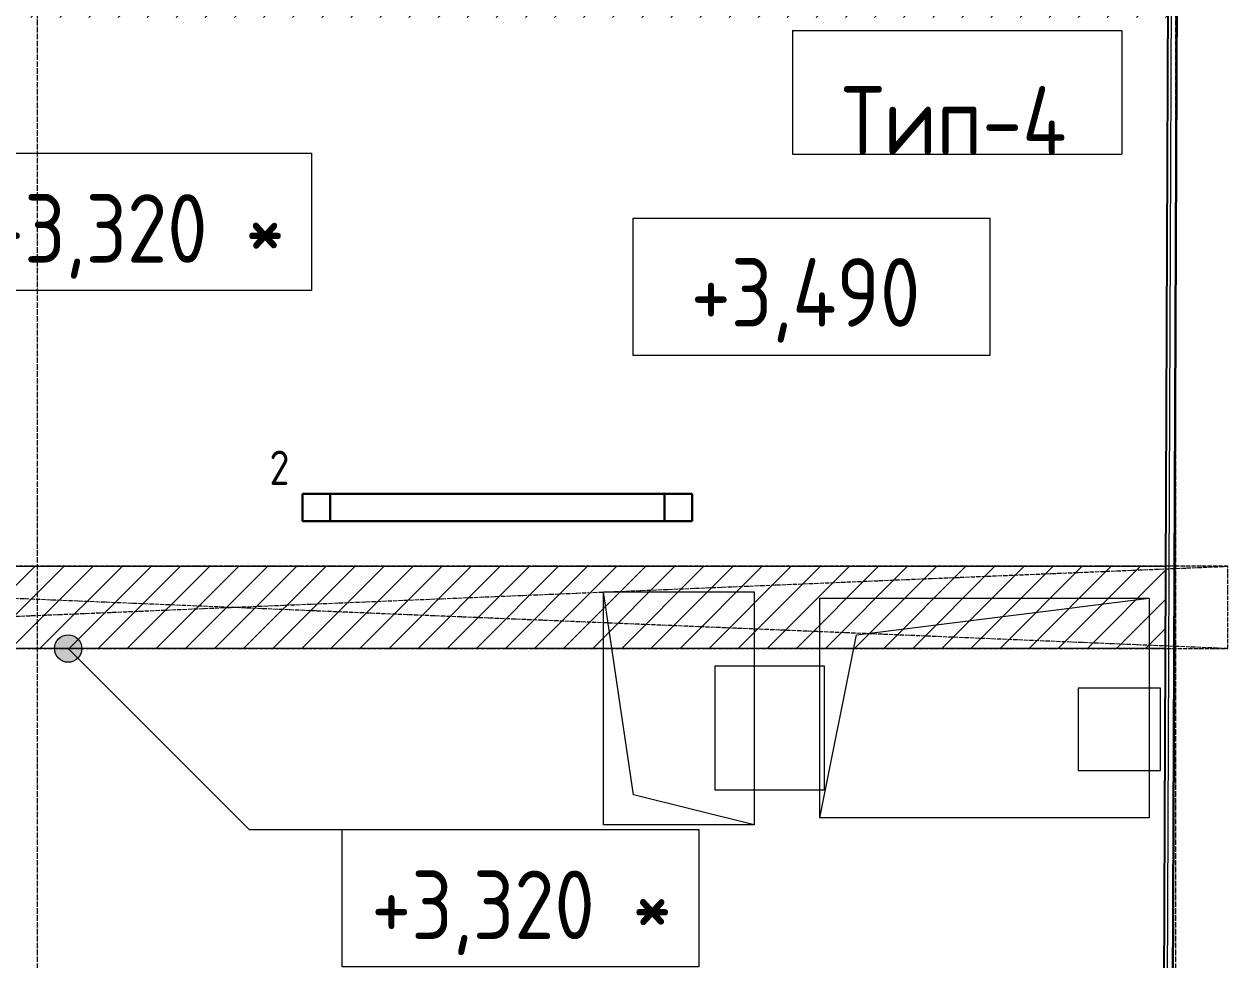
# Model space of a CAD drawing. Header units: millimetres. Extents: x -13069 to 207500, y -71366 to 56785.
# Drawn here: x 2951 to 7339, y 2616 to 6027 of the extents above; entities that cross this region are included whole.
import ezdxf

# ---------------------------------------------------------------- set-up
doc = ezdxf.new("R2010")
doc.units = ezdxf.units.MM
doc.linetypes.add('ADSK_Линия сетки', pattern=[25, 20, -2.5, 0, -2.5])
doc.linetypes.add('ADSK_Штрихпунктирная 2 точки_ш15 п1_5 п1_5 п1_5', pattern=[19.5, 15, -1.5, 0, -1.5, 0, -1.5])
for name, color, linetype, lineweight in [('Аннотация', 7, 'Continuous', 18), ('Марки', 7, 'Continuous', 20), ('Обобщенные модели', 7, 'Continuous', 18), ('Оси', 7, 'Continuous', 9), ('Отметки', 7, 'Continuous', 9), ('Потолки', 7, 'Continuous', 9), ('Потолки штриховка', 7, 'Continuous', 9), ('Стены несущие', 7, 'Continuous', 30), ('Стены отделка', 7, 'Continuous', 30), ('Стены штриховка', 7, 'Continuous', 9)]:
    doc.layers.add(name, color=color, linetype=linetype, lineweight=lineweight)
doc.layers.add('Линии', color=7, linetype='Continuous', lineweight=9, true_color=0x00a600)
doc.styles.add('GOST Common_1', font='GOST_Common.ttf', dxfattribs={"width": 0.9, "height": 250})
doc.styles.add('GOST Common_4', font='GOST_Common.ttf', dxfattribs={"width": 0.9, "height": 125})
doc.styles.add('GOST Common_B', font='', dxfattribs={"width": 0.9, "height": 250})
doc.styles.get('GOST Common_B').set_extended_font_data('GOST Common', bold=True)

# ---------------------------------------------------------------- blocks, each defined once
blk = doc.blocks.new('GM_Отверстие прямоугольное _в плите_ - Отверстие-7236357-План потолков 1-го этажа')
at = {"layer": 'Обобщенные модели'}
for p, q in [((-425, -275), (-425, 275)), ((-425, 275), (425, 275)), ((-315, 165), (425, 275)), ((425, 275), (425, -275)), ((-425, -275), (-315, 165)), ((425, -275), (-425, -275))]:
    blk.add_line(p, q, dxfattribs=at)
blk = doc.blocks.new('GM_Отверстие прямоугольное _в плите_ - Отверстие-7254743-План потолков 1-го этажа')
at = {"layer": 'Обобщенные модели'}
for p, q in [((-600, -400), (-600, 400)), ((-600, 400), (600, 400)), ((-466.7, 266.7), (600, 400)), ((600, 400), (600, -400)), ((-600, -400), (-466.7, 266.7)), ((600, -400), (-600, -400))]:
    blk.add_line(p, q, dxfattribs=at)
blk = doc.blocks.new('ADSK_Марка_Потолок - ADSK_Марка и Смещение от уровня-155896-План потолков 1-го этажа')
at = {"layer": 'Марки'}
for p, q in [((-6, 4.5), (-6, 0)), ((-6, 4.5), (6, 4.5)), ((6, 4.5), (6, 0)), ((-6, 0), (6, 0))]:
    blk.add_line(p, q, dxfattribs=at)
blk = doc.blocks.new('Высотные отметки - Рамка-12095-План потолков 1-го этажа')
at = {"layer": 'Аннотация', "lineweight": 20}
for p, q in [((-6.5, 0), (-6.5, 5)), ((-6.5, 5), (6.5, 5)), ((6.5, 5), (6.5, 0)), ((6.5, 0), (-6.5, 0))]:
    blk.add_line(p, q, dxfattribs=at)

msp = doc.modelspace()

# ---------------------------------------------------------------- hatches: boundary and pattern name
at = {"layer": 'Отметки'}
h = msp.add_hatch(color=256, dxfattribs=at)
edge = h.paths.add_edge_path()
edge.add_arc((3111.221, 3750.533), 50, 0, 360)
at = {"layer": 'Потолки штриховка', "lineweight": 18, "true_color": 0x787878}
h = msp.add_hatch(dxfattribs=at)
h.set_pattern_fill('FP_89', color=8, style=0, pattern_type=2)
h.set_pattern_definition([(45, (0, 0), (-53.033, 53.033), [])])
h.paths.add_polyline_path([(216.09, 1644.358), (7102.811, 1644.643), (7104.006, 1944.358), (343.592, 1944.358), (343.592, 1795.831), (341.592, 1795.831), (341.592, 1793.831), (215.379, 1793.831), (216.032, 1656.505)])
h.paths.add_polyline_path([(206.425, 3750.533), (7111.208, 3751.052), (7112.402, 4050.533), (204.65, 4050.024), (206.074, 3750.533)])
h.paths.add_polyline_path([(327.752, 6050.533), (7120.376, 6051.061), (7121.57, 6350.533), (327.752, 6350.005), (327.752, 6112.401)])
h.paths.add_polyline_path([(4905.398, 8295), (6814.033, 8295.404), (6814.033, 8407.011), (3772.531, 8407.011), (3772.531, 8430.011), (1109.928, 8430.011), (1109.928, 8424.511), (1111.568, 8424.511), (1111.568, 8295), (4468.029, 8295)])

# ---------------------------------------------------------------- linework, layer by layer
at = {"layer": 'Линии', "color": 5, "lineweight": 30, "true_color": 0x0000ff}
for p, q in [((3965.905, 4214.823), (3965.905, 4314.823)), ((3965.905, 4314.823), (5385.905, 4314.823)), ((4065.905, 4214.823), (4065.905, 4314.823)), ((5285.905, 4314.823), (5285.905, 4214.823)), ((5385.905, 4314.823), (5385.905, 4214.823)), ((5385.905, 4214.823), (3965.905, 4214.823))]:
    msp.add_line(p, q, dxfattribs=at)
at = {"layer": 'Линии', "color": 7, "linetype": 'ADSK_Штрихпунктирная 2 точки_ш15 п1_5 п1_5 п1_5'}
for p, q in [((7339.344, 4050.533), (64.272, 4050.533)), ((64.272, 3750.533), (7339.344, 4050.533)), ((7339.344, 3750.533), (64.272, 4050.533)), ((7339.344, 3750.533), (7339.344, 4050.533)), ((64.272, 3750.533), (7339.344, 3750.533))]:
    msp.add_line(p, q, dxfattribs=at)
at = {"layer": 'Оси', "linetype": 'ADSK_Линия сетки'}
for p, q in [((2999.565, -6603.62), (2999.565, 44222.998)), ((7149.565, -6603.62), (7149.565, 22349.663))]:
    msp.add_line(p, q, dxfattribs=at)
at = {"layer": 'Отметки', "lineweight": 20}
for p, q in [((2605.667, 5556.319), (3348.77, 5556.319)), ((3111.221, 3750.533), (3770.944, 3090.81)), ((3770.944, 3090.81), (4760.386, 3090.81))]:
    msp.add_line(p, q, dxfattribs=at)
at = {"layer": 'Отметки'}
msp.add_circle((3111.221, 3750.533), 50, dxfattribs=at)
at = {"layer": 'Потолки'}
for p, q in [((204.647, 4050.533), (7112.402, 4050.533)), ((7111.206, 3750.533), (206.074, 3750.533)), ((5868.531, 3686.057), (5468.531, 3686.057)), ((5468.531, 3686.057), (5468.531, 3236.057)), ((5868.531, 3236.057), (5868.531, 3686.057)), ((6793.531, 3606.057), (6793.531, 3306.057)), ((7093.531, 3606.057), (6793.531, 3606.057)), ((7093.531, 3306.057), (7093.531, 3606.057)), ((6793.531, 3306.057), (7093.531, 3306.057)), ((5468.531, 3236.057), (5868.531, 3236.057))]:
    msp.add_line(p, q, dxfattribs=at)
at = {"layer": 'Стены несущие'}
msp.add_line((7164.278, 9036.869), (7138.134, 2478.232), dxfattribs=at)
at = {"layer": 'Стены отделка', "lineweight": 9}
for p, q in [((7144.278, 9036.949), (7110.452, 551.098)), ((7098.5, 563.098), (7128.065, 7980))]:
    msp.add_line(p, q, dxfattribs=at)
at = {"layer": 'Стены штриховка'}
msp.add_line((7100.492, 561.098), (7130.073, 7982), dxfattribs=at)

# ---------------------------------------------------------------- block references
at = {"layer": 'Марки', "xscale": 99.99999999999993, "yscale": 99.99999999999993, "zscale": 99.99999999999993}
msp.add_blockref('ADSK_Марка_Потолок - ADSK_Марка и Смещение от уровня-155896-План потолков 1-го этажа', (6352.215, 5553.279), dxfattribs=at)
at = {"layer": 'Обобщенные модели', "rotation": 89.99999999999955}
msp.add_blockref('GM_Отверстие прямоугольное _в плите_ - Отверстие-7236357-План потолков 1-го этажа', (5337.531, 3532.523), dxfattribs=at)
at = {"layer": 'Обобщенные модели'}
msp.add_blockref('GM_Отверстие прямоугольное _в плите_ - Отверстие-7254743-План потолков 1-го этажа', (6452.047, 3534), dxfattribs=at)
at = {"layer": 'Отметки', "lineweight": 20, "xscale": 99.99999999999993, "yscale": 99.99999999999993, "zscale": 99.99999999999993, "rotation": 180}
for p in [(3348.77, 5556.319), (4760.386, 3090.81)]:
    msp.add_blockref('Высотные отметки - Рамка-12095-План потолков 1-го этажа', p, dxfattribs=at)
at = {"layer": 'Отметки', "lineweight": 20, "xscale": 99.99999999999993, "yscale": 99.99999999999993, "zscale": 99.99999999999993}
msp.add_blockref('Высотные отметки - Рамка-12095-План потолков 1-го этажа', (5821.074, 4819.176), dxfattribs=at)

# ---------------------------------------------------------------- texts
at = {"layer": 'Аннотация', "lineweight": 9, "insert": (3881.543, 4409.644), "char_height": 125, "width": 175.5, "attachment_point": 5, "line_spacing_factor": 1.022766, "style": 'GOST Common_4'}
msp.add_mtext('\\pt180,360,540,720,900,1080,1260,1440,1620,1800,1980,2160,2340,2520,2700,2880,3060,3240,3420,3600,3780,3960,4140,4320,4500,4680,4860,5040,5220,5400,5580,5760;2', dxfattribs=at)
at = {"layer": 'Марки', "lineweight": 9, "insert": (6341.584, 5675.435), "char_height": 250, "width": 857.7, "attachment_point": 5, "line_spacing_factor": 1.022766, "style": 'GOST Common_B'}
msp.add_mtext('\\pt1143,2286,3429,4572,5715,6858,8001,9144,10287,11430,12573,13716,14859,16002,17145,18288,19431,20574,21717,22860,24003,25146,26289,27432,28575,29718,30861,32004,33147,34290,35433,36576;Тип-4', dxfattribs=at)
at = {"layer": 'Отметки', "lineweight": 20, "char_height": 250, "attachment_point": 1, "line_spacing_factor": 1.022761, "style": 'GOST Common_1'}
for s, insert, width in [('+3,320 *', (2804.44, 5406.875), 1306.39347), ('+3,490', (5381.084, 5173.837), 1055.97624), ('+3,320 *', (4216.055, 2941.367), 1306.39347)]:
    msp.add_mtext(s, dxfattribs=dict(at, insert=insert, width=width))

doc.saveas('drawing.dxf')
